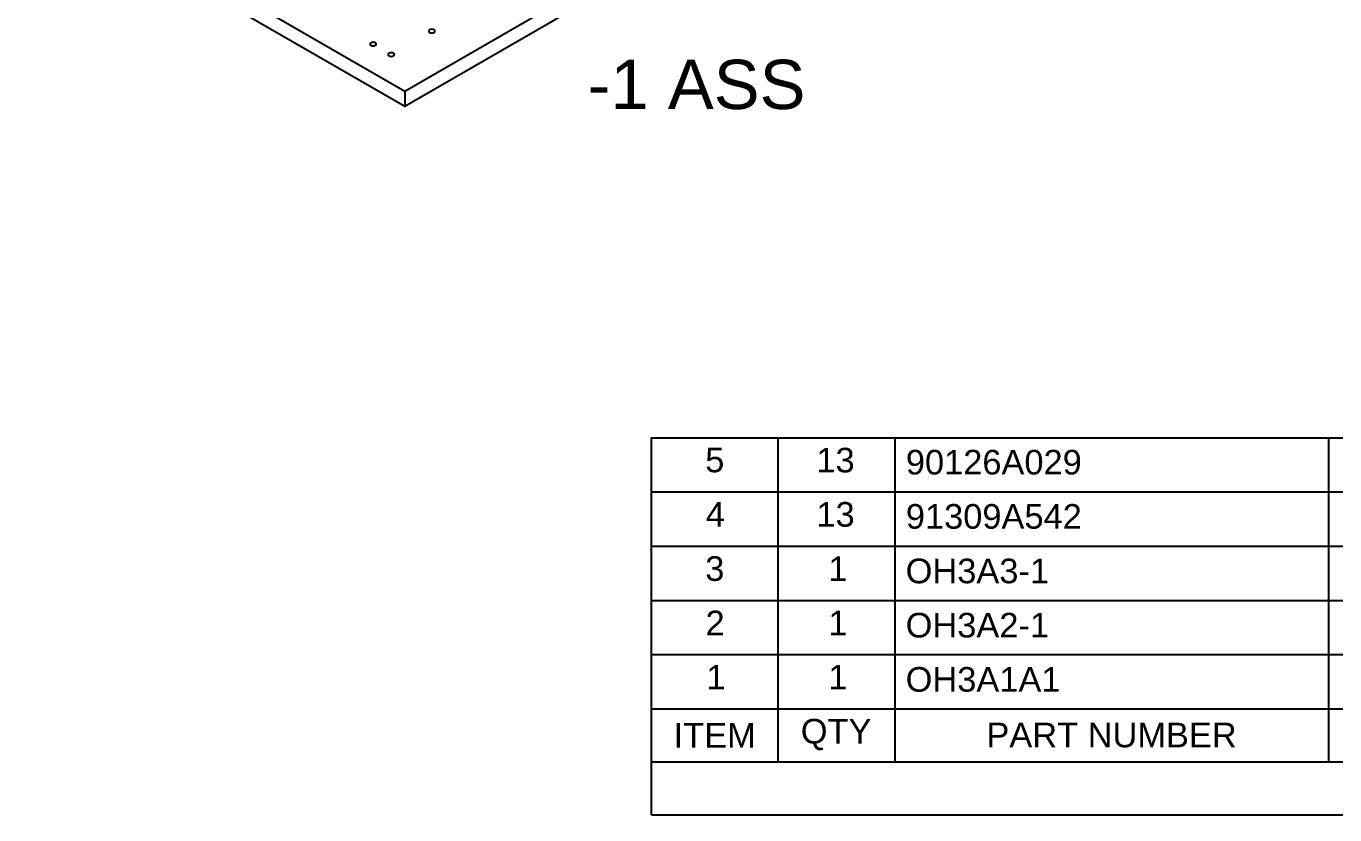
# Model space of a CAD drawing. Header units: inches. Extents: x 109 to 1721, y 29 to 669.
# Drawn here: x 1383.8 to 1544.2, y 201.4 to 298.1 of the extents above; entities that cross this region are included whole.
import ezdxf

# ---------------------------------------------------------------- set-up
doc = ezdxf.new("R2010")
doc.units = ezdxf.units.IN
doc.header["$LTSCALE"] = 0.03937
doc.header["$MEASUREMENT"] = 0
doc.layers.add('PDF3_Geometría', color=7, linetype='Continuous')
doc.layers.add('PDF3_Texto', color=7, linetype='Continuous')
doc.styles.add('PDF ArialMT', font='arial.ttf')

# ---------------------------------------------------------------- blocks, each defined once
blk = doc.blocks.new('OH3A1-1$-$ASSY$$CENTER$TUB_-_v2$-$copia1')
at = {"layer": 'PDF3_Geometría', "lineweight": -3}
for points in [[(15.8968, 7.8967), (19.6091, 10.04), (19.6091, 9.9633)], [(19.6091, 9.9633), (15.8967, 7.8201), (14.041, 8.8917), (14.041, 8.9675), (14.8509, 9.435)], [(14.0409, 8.9675), (15.8966, 7.8967), (15.8966, 7.82)], [(17.1065, 4.3475), (17.1065, 6.1966), (27.5444, 6.1966)], [(17.7279, 4.6075), (17.7279, 6.1966)], [(18.3013, 4.6075), (18.3013, 6.1966)], [(20.4271, 4.6075), (20.4271, 6.1966)], [(17.1065, 5.9308), (27.5444, 5.9308)], [(17.1065, 5.665), (27.5444, 5.665)], [(17.1065, 5.3991), (27.5444, 5.3991)], [(17.1065, 5.1333), (27.5444, 5.1333)], [(17.1065, 4.8675), (27.5444, 4.8675)], [(17.1065, 4.6075), (27.5444, 4.6075)], [(17.1065, 4.3475), (27.5444, 4.3475)]]:
    blk.add_lwpolyline(points, dxfattribs=at)
for points in [[(16.0187, 8.1966), (16.0127, 8.1932), (16.0127, 8.1877), (16.0187, 8.1842)], [(16.0405, 8.1966), (16.0345, 8.2), (16.0247, 8.2), (16.0187, 8.1966)], [(16.0187, 8.1842), (16.0247, 8.1808), (16.0345, 8.1808), (16.0405, 8.1842)], [(16.0405, 8.1842), (16.0465, 8.1877), (16.0465, 8.1932), (16.0405, 8.1966)], [(15.7312, 8.1333), (15.7252, 8.1299), (15.7252, 8.1243), (15.7312, 8.1209)], [(15.753, 8.1333), (15.747, 8.1367), (15.7372, 8.1367), (15.7312, 8.1333)], [(15.7312, 8.1209), (15.7372, 8.1175), (15.747, 8.1175), (15.753, 8.1209)], [(15.753, 8.1209), (15.759, 8.1243), (15.759, 8.1299), (15.753, 8.1333)], [(15.8413, 8.0816), (15.8353, 8.085), (15.8255, 8.085), (15.8195, 8.0816)], [(15.8195, 8.0816), (15.8135, 8.0782), (15.8135, 8.0727), (15.8195, 8.0692)], [(15.8195, 8.0692), (15.8255, 8.0658), (15.8353, 8.0658), (15.8413, 8.0692)], [(15.8413, 8.0692), (15.8473, 8.0727), (15.8473, 8.0782), (15.8413, 8.0816)]]:
    blk.add_open_spline(points, degree=3, dxfattribs=at)
at = {"layer": 'PDF3_Texto', "attachment_point": 4, "style": 'PDF ArialMT'}
for s, insert, char_height in [('-1 ASS', (16.7933, 7.9274), 0.24138), ('5', (17.37, 6.0867), 0.1207), ('13', (17.9151, 6.0858), 0.1207), ('90126A029', (18.3535, 6.0758), 0.1207), ('4', (17.3725, 5.8208), 0.1207), ('13', (17.9151, 5.82), 0.1207), ('91309A542', (18.3535, 5.81), 0.1207), ('3', (17.37, 5.5541), 0.1207), ('1', (17.9734, 5.5541), 0.1207), ('OH3A3-1', (18.3526, 5.5425), 0.1207), ('2', (17.3717, 5.2883), 0.1207), ('1', (17.9734, 5.2883), 0.1207), ('OH3A2-1', (18.3526, 5.2766), 0.1207), ('1', (17.3759, 5.0224), 0.1207), ('1', (17.9734, 5.0224), 0.1207), ('OH3A1A1', (18.3526, 5.0108), 0.1207), ('QTY', (17.8384, 4.7407), 0.1207), ('ITEM', (17.215, 4.7374), 0.1207), ('PART NUMBER', (18.7485, 4.7382), 0.120696)]:
    blk.add_mtext(s, dxfattribs=dict(at, insert=insert, char_height=char_height))

msp = doc.modelspace()

# ---------------------------------------------------------------- block references
at = {"xscale": 25, "yscale": 25, "zscale": 25}
msp.add_blockref('OH3A1-1$-$ASSY$$CENTER$TUB_-_v2$-$copia1', (1032.78, 92.74), dxfattribs=at)

doc.saveas('drawing.dxf')
